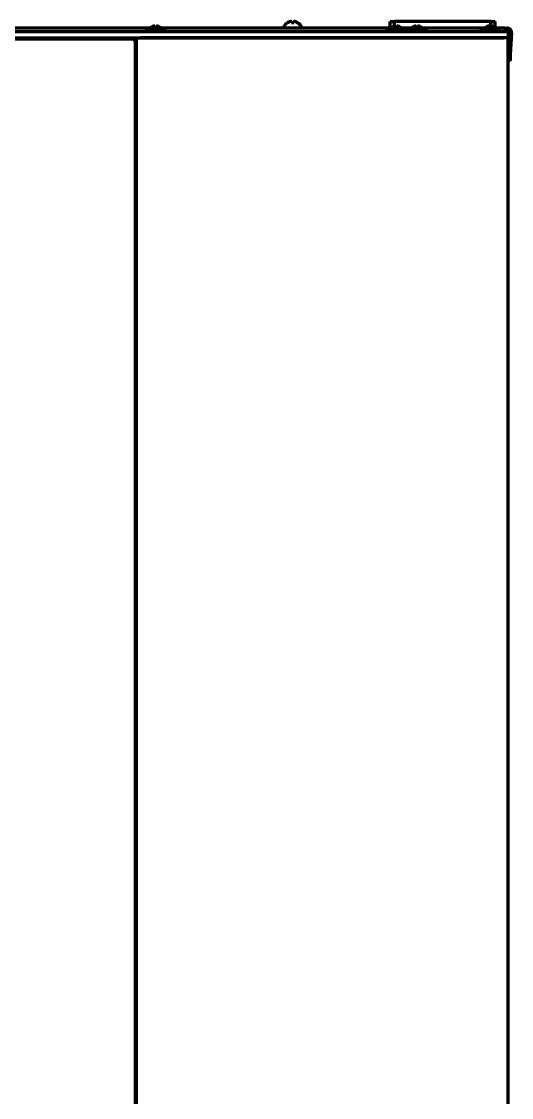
# Model space of a CAD drawing. Header units: inches. Extents: x -2405 to 7588, y 441 to 5654.
# Drawn here: x 2813.2 to 3037.3, y 3614.5 to 4106.6 of the extents above; entities that cross this region are included whole.
import ezdxf

# ---------------------------------------------------------------- set-up
doc = ezdxf.new("R2010")
doc.units = ezdxf.units.IN

msp = doc.modelspace()

# ---------------------------------------------------------------- linework, layer by layer
at = {"linetype": 'Continuous', "lineweight": 70}
for p, q in [((2874.15, 4104.1), (2874.15, 4104.51)), ((2874.9, 4104.51), (2874.9, 4104.1)), ((2933.18, 4104.23), (2933.18, 4104.03)), ((2934.88, 4106.07), (2934.88, 4106.11)), ((2939.48, 4106.11), (2939.48, 4106.07)), ((2941.18, 4104.03), (2941.18, 4104.23)), ((2981.78, 4103.63), (2981.78, 4106.63)), ((2981.78, 4106.63), (2983.78, 4106.63)), ((2983.78, 4104.52), (2983.78, 4106.63)), ((3027.78, 4106.63), (2983.78, 4106.63)), ((2984.15, 4104.1), (2984.15, 4104.51)), ((2984.9, 4104.51), (2984.9, 4104.1)), ((2993.65, 4104.1), (2993.65, 4104.51)), ((2994.4, 4104.51), (2994.4, 4104.1)), ((3027.15, 4104.1), (3027.15, 4104.51)), ((3027.78, 4104.12), (3027.78, 4106.63)), ((3027.78, 4106.63), (3029.78, 4106.63)), ((3027.9, 4104.51), (3027.9, 4104.1)), ((3029.78, 4103.88), (3029.78, 4106.63)), ((2147.78, 4102.13), (3033.78, 4102.13)), ((2871.96, 4103.63), (2309.59, 4103.63)), ((2870.03, 4102.73), (2870.03, 4102.53)), ((2870.43, 4103.13), (2878.63, 4103.13)), ((2872.65, 4104.13), (2872.65, 4104.1)), ((2876.4, 4104.1), (2876.4, 4104.13)), ((2981.96, 4103.63), (2877.06, 4103.63)), ((2879.03, 4102.53), (2879.03, 4102.73)), ((2980.03, 4102.73), (2980.03, 4102.53)), ((2980.43, 4103.13), (2988.63, 4103.13)), ((2982.65, 4104.13), (2982.65, 4104.1)), ((2986.4, 4104.1), (2986.4, 4104.13)), ((2991.48, 4103.63), (2987.08, 4103.63)), ((2989.03, 4102.53), (2989.03, 4102.73)), ((2989.53, 4102.73), (2989.53, 4102.53)), ((2989.93, 4103.13), (2998.13, 4103.13)), ((2992.15, 4104.13), (2992.15, 4104.1)), ((2995.9, 4104.1), (2995.9, 4104.13)), ((3024.97, 4103.63), (2996.57, 4103.63)), ((2998.53, 4102.53), (2998.53, 4102.73)), ((3023.03, 4102.73), (3023.03, 4102.53)), ((3023.43, 4103.13), (3031.63, 4103.13)), ((3025.65, 4104.13), (3025.65, 4104.1)), ((3029.4, 4104.1), (3029.4, 4104.13)), ((3034.28, 4103.63), (3030.07, 4103.63)), ((3032.03, 4102.53), (3032.03, 4102.73)), ((3033.78, 4102.13), (3035.78, 4102.13)), ((3034.28, 4103.63), (3035.28, 4103.63)), ((3034.28, 4103.63), (3034.28, 4102.13)), ((3034.28, 4102.63), (3035.28, 4102.63)), ((3035.78, 4102.13), (3035.78, 4099.13)), ((3036.27, 4101.58), (3035.78, 4092.06)), ((3037.27, 4101.52), (3036.75, 4091.62)), ((2147.78, 4099.13), (3033.78, 4099.13)), ((2865.28, 4098.63), (2316.28, 4098.63)), ((2829.78, 4099.13), (2829.78, 4098.63)), ((2865.28, 4098.63), (2864.28, 4097.63)), ((2864.78, 4099.13), (2864.78, 4098.63)), ((2865.28, 2649.23), (2865.28, 4098.63)), ((2865.77, 2649.15), (2865.77, 4099.13)), ((3033.78, 4099.13), (2867.78, 4099.13)), ((3035.78, 4099.13), (3033.78, 4099.13)), ((3035.78, 4099.13), (3033.78, 4099.13)), ((3035.78, 2451.13), (3035.78, 4099.13)), ((3036.75, 4091.62), (3036.6, 4088.63)), ((3036.6, 4088.63), (3035.78, 4088.67)), ((2865.77, 4067.13), (2865.27, 4067.13)), ((2865.77, 4067.63), (2865.28, 4067.63)), ((2865.77, 4027.13), (2865.27, 4027.13)), ((2865.77, 4026.63), (2865.28, 4026.63))]:
    msp.add_line(p, q, dxfattribs=at)
for centre, radius, start, end in [((2874.53, 4100.88), 3.73, 103.5627, 120.1668), ((2874.53, 4100.88), 3.73, 59.8332, 76.4373), ((2933.58, 4104.23), 0.4, 149.6988, 180), ((2937.37, 4102.01), 4.8, 121.3727, 149.6988), ((2936.98, 4102.01), 4.8, 30.3012, 58.6273), ((2940.78, 4104.23), 0.4, 0, 30.3012), ((2984.53, 4100.88), 3.73, 103.5627, 120.1668), ((2984.53, 4100.88), 3.73, 59.8332, 76.4373), ((2994.03, 4100.88), 3.73, 103.5627, 120.1668), ((2994.03, 4100.88), 3.73, 59.8332, 76.4373), ((3027.53, 4100.88), 3.73, 103.5627, 120.1668), ((3027.53, 4100.88), 3.73, 59.8332, 76.4373), ((2870.43, 4102.73), 0.4, 90, 180), ((2870.43, 4102.53), 0.4, 180, 270), ((2874.53, 4100.88), 3.75, 120, 143.1301), ((2874.53, 4100.88), 3.25, 83.3693, 96.6307), ((2874.53, 4100.88), 3.75, 36.8699, 60), ((2878.63, 4102.73), 0.4, 0, 90), ((2878.63, 4102.53), 0.4, 270, 0), ((2933.58, 4104.03), 0.4, 180, 270), ((2940.78, 4104.03), 0.4, 270, 0), ((2980.43, 4102.73), 0.4, 90, 180), ((2980.43, 4102.53), 0.4, 180, 270), ((2984.53, 4100.88), 3.75, 120, 143.1301), ((2984.53, 4100.88), 3.25, 83.3693, 96.6307), ((2984.53, 4100.88), 3.75, 36.8699, 60), ((2988.63, 4102.73), 0.4, 0, 90), ((2988.63, 4102.53), 0.4, 270, 0), ((2989.93, 4102.73), 0.4, 90, 180), ((2989.93, 4102.53), 0.4, 180, 270), ((2994.03, 4100.88), 3.75, 120, 143.1301), ((2994.03, 4100.88), 3.25, 83.3693, 96.6307), ((2994.03, 4100.88), 3.75, 36.8699, 60), ((2998.13, 4102.73), 0.4, 0, 90), ((2998.13, 4102.53), 0.4, 270, 0), ((3023.43, 4102.73), 0.4, 90, 180), ((3023.43, 4102.53), 0.4, 180, 270), ((3027.53, 4100.88), 3.75, 120, 143.1301), ((3027.53, 4100.88), 3.25, 83.3693, 96.6307), ((3027.53, 4100.88), 3.75, 36.8699, 60), ((3031.63, 4102.73), 0.4, 0, 90), ((3031.63, 4102.53), 0.4, 270, 0), ((3033.78, 4100.53), 2, 53.1274, 75.5208), ((3035.28, 4101.63), 2, 357, 90), ((3035.28, 4101.63), 1, 357, 90), ((2865.28, 4066.63), 1, 60.0005, 90)]:
    msp.add_arc(centre, radius, start, end, dxfattribs=at)
for centre, major_axis, start_param, end_param in [((2873.9, 4100.88), (0, -3.64), 3.044426, 3.23876), ((2875.15, 4100.88), (0, 3.64), 6.186018, 6.380352), ((2983.9, 4100.88), (0, -3.64), 3.044426, 3.23876), ((2985.15, 4100.88), (0, 3.64), 6.186018, 6.380352), ((2993.4, 4100.88), (0, -3.64), 3.044426, 3.23876), ((2994.65, 4100.88), (0, 3.64), 6.186018, 6.380352), ((3026.9, 4100.88), (0, -3.64), 3.044426, 3.23876), ((3028.15, 4100.88), (0, 3.64), 6.186018, 6.380352)]:
    msp.add_ellipse(centre, major_axis=major_axis, ratio=0.707107, start_param=start_param, end_param=end_param, dxfattribs=at)
for points in [[(2936.18, 4106.62), (2936.12, 4106.61), (2936.01, 4106.58), (2935.85, 4106.53), (2935.69, 4106.47), (2935.54, 4106.41), (2935.39, 4106.35), (2935.23, 4106.27), (2935.06, 4106.18), (2934.94, 4106.11), (2934.88, 4106.07)], [(2936.68, 4106.62), (2936.65, 4106.63), (2936.6, 4106.63), (2936.52, 4106.64), (2936.45, 4106.64), (2936.38, 4106.64), (2936.31, 4106.64), (2936.24, 4106.63), (2936.2, 4106.63), (2936.18, 4106.62)], [(2937.68, 4106.07), (2937.51, 4106.1), (2937.18, 4106.12), (2936.84, 4106.1), (2936.68, 4106.07)], [(2938.18, 4106.62), (2938.15, 4106.63), (2938.1, 4106.63), (2938.03, 4106.64), (2937.96, 4106.64), (2937.89, 4106.64), (2937.82, 4106.64), (2937.75, 4106.63), (2937.7, 4106.63), (2937.68, 4106.62)], [(2937.68, 4106.62), (2937.68, 4106.61), (2937.68, 4106.58), (2937.68, 4106.53), (2937.68, 4106.47), (2937.68, 4106.41), (2937.68, 4106.35), (2937.68, 4106.27), (2937.68, 4106.18), (2937.68, 4106.11), (2937.68, 4106.07)]]:
    msp.add_open_spline(points, degree=3, dxfattribs=at)
for points in [[(2936.68, 4106.07), (2936.68, 4106.2), (2936.68, 4106.31), (2936.68, 4106.44), (2936.68, 4106.48), (2936.68, 4106.56), (2936.68, 4106.59), (2936.68, 4106.62)], [(2939.48, 4106.07), (2939.27, 4106.2), (2939.06, 4106.31), (2938.74, 4106.44), (2938.63, 4106.48), (2938.4, 4106.56), (2938.29, 4106.59), (2938.18, 4106.62)]]:
    msp.add_open_spline(points, degree=3, knots=[0, 0, 0, 0, 0.5, 0.5, 0.75, 0.75, 1, 1, 1, 1], dxfattribs=at)

doc.saveas('drawing.dxf')
